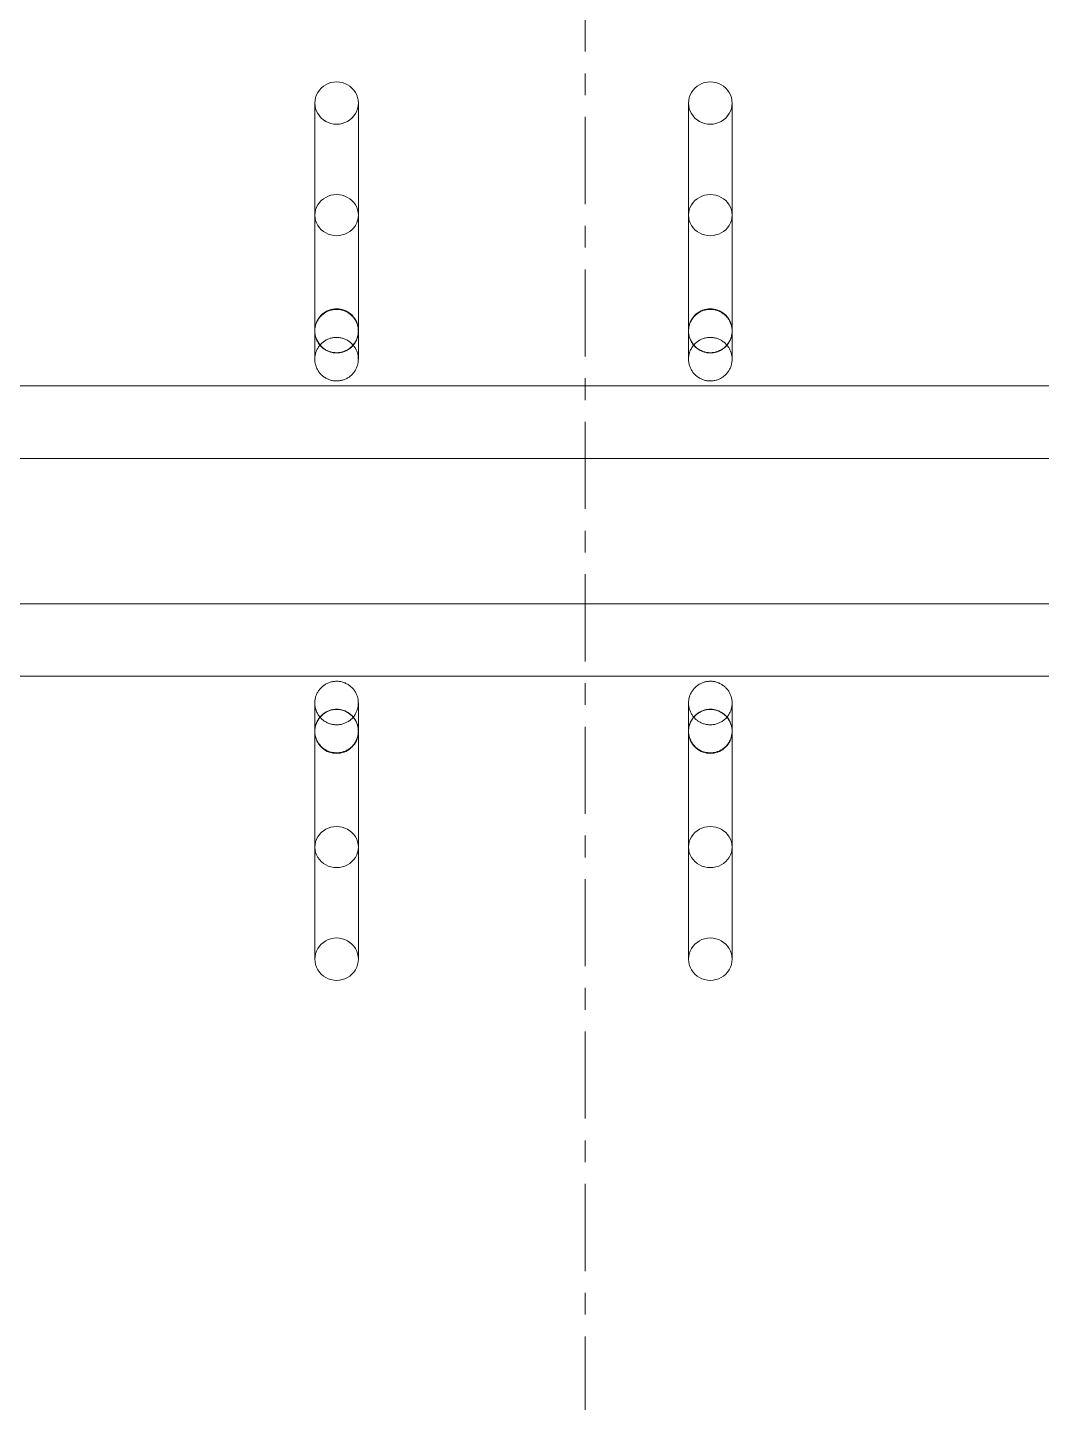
# Model space of a CAD drawing. Header units: millimetres. Extents: x -32954 to 151739, y -65671 to 56243.
# Drawn here: x -8126.8 to -7987.1, y -509.2 to -319.8 of the extents above; entities that cross this region are included whole.
import ezdxf

# ---------------------------------------------------------------- set-up
doc = ezdxf.new("R2010")
doc.units = ezdxf.units.MM
doc.linetypes.add('ADSK_Линия сетки', pattern=[21, 12, -3, 3, -3])
doc.layers.add('M-EQPM', color=7, linetype='Continuous', lineweight=9)
doc.layers.add('Оси', color=7, linetype='Continuous', lineweight=9)

# ---------------------------------------------------------------- blocks, each defined once
blk = doc.blocks.new('М90_Вешалка гардеробная - М90_2_Вешалка гардеробная 38 крючков-8001155-О_ТХ_01')
at = {"layer": 'M-EQPM'}
for p, q in [((437.14, 59.49), (437.14, 57.21)), ((443.14, 57.21), (443.14, 59.49)), ((488.62, 59.49), (488.62, 57.21)), ((494.62, 57.21), (494.62, 59.49)), ((980, 20.52), (-980, 20.52)), ((-980, 20.52), (980, 20.52)), ((980, 20.52), (-980, 20.52)), ((-980, 20.52), (980, 20.52)), ((980, 10.52), (-980, 10.52)), ((-980, 10.52), (980, 10.52)), ((-980, -9.48), (980, -9.48)), ((-980, -9.48), (980, -9.48)), ((-980, -19.48), (980, -19.48)), ((-980, -19.48), (980, -19.48)), ((-980, -19.48), (980, -19.48)), ((-980, -19.48), (980, -19.48)), ((437.14, -56.17), (437.14, -58.45)), ((443.14, -58.45), (443.14, -56.17)), ((488.62, -56.17), (488.62, -58.45)), ((494.62, -58.45), (494.62, -56.17))]:
    blk.add_line(p, q, dxfattribs=at)
at = {"layer": 'M-EQPM', "flags": 128}
for points in [[(437.14, 28.06), (437.14, 28.08), (437.14, 28.11), (437.14, 28.17), (437.14, 28.25), (437.14, 28.36), (437.14, 28.49), (437.14, 28.64), (437.14, 28.81), (437.14, 29.01), (437.14, 29.23), (437.14, 29.47), (437.14, 29.73), (437.14, 30.02), (437.14, 30.32), (437.14, 30.64), (437.14, 30.99), (437.14, 31.35), (437.14, 31.73), (437.14, 32.13), (437.14, 32.54), (437.14, 32.97), (437.14, 33.42), (437.14, 33.88), (437.14, 34.36), (437.14, 34.85), (437.14, 35.35), (437.14, 35.87), (437.14, 36.4), (437.14, 36.93), (437.14, 37.48), (437.14, 38.03), (437.14, 38.6), (437.14, 39.17), (437.14, 39.74), (437.14, 40.32), (437.14, 40.9), (437.14, 41.49), (437.14, 42.08), (437.14, 42.67), (437.14, 43.26), (437.14, 43.85), (437.14, 44.44), (437.14, 45.02), (437.14, 45.61), (437.14, 46.18), (437.14, 46.76), (437.14, 47.32), (437.14, 47.88), (437.14, 48.43), (437.14, 48.97), (437.14, 49.51), (437.14, 50.03), (437.14, 50.54), (437.14, 51.04), (437.14, 51.52), (437.14, 51.99), (437.14, 52.45), (437.14, 52.89), (437.14, 53.31), (437.14, 53.72), (437.14, 54.11), (437.14, 54.48), (437.14, 54.83), (437.14, 55.17), (437.14, 55.48), (437.14, 55.78), (437.14, 56.05), (437.14, 56.3), (437.14, 56.53), (437.14, 56.74), (437.14, 56.93), (437.14, 57.09), (437.14, 57.21)], [(443.14, 57.21), (443.14, 57.06), (443.14, 56.89), (443.14, 56.7), (443.14, 56.49), (443.14, 56.25), (443.14, 56), (443.14, 55.72), (443.14, 55.42), (443.14, 55.1), (443.14, 54.76), (443.14, 54.41), (443.14, 54.03), (443.14, 53.64), (443.14, 53.23), (443.14, 52.8), (443.14, 52.36), (443.14, 51.9), (443.14, 51.42), (443.14, 50.94), (443.14, 50.44), (443.14, 49.92), (443.14, 49.4), (443.14, 48.87), (443.14, 48.32), (443.14, 47.77), (443.14, 47.21), (443.14, 46.64), (443.14, 46.07), (443.14, 45.49), (443.14, 44.91), (443.14, 44.32), (443.14, 43.73), (443.14, 43.14), (443.14, 42.55), (443.14, 41.96), (443.14, 41.37), (443.14, 40.79), (443.14, 40.2), (443.14, 39.62), (443.14, 39.05), (443.14, 38.48), (443.14, 37.92), (443.14, 37.37), (443.14, 36.82), (443.14, 36.29), (443.14, 35.76), (443.14, 35.25), (443.14, 34.75), (443.14, 34.26), (443.14, 33.79), (443.14, 33.33), (443.14, 32.89), (443.14, 32.46), (443.14, 32.04), (443.14, 31.65), (443.14, 31.27), (443.14, 30.91), (443.14, 30.58), (443.14, 30.26), (443.14, 29.96), (443.14, 29.68), (443.14, 29.42), (443.14, 29.18), (443.14, 28.97), (443.14, 28.78), (443.14, 28.61), (443.14, 28.46), (443.14, 28.33), (443.14, 28.23), (443.14, 28.16), (443.14, 28.1), (443.14, 28.07), (443.14, 28.06)], [(488.62, 28.06), (488.62, 28.08), (488.62, 28.11), (488.62, 28.17), (488.62, 28.25), (488.62, 28.36), (488.62, 28.49), (488.62, 28.64), (488.62, 28.81), (488.62, 29.01), (488.62, 29.23), (488.62, 29.47), (488.62, 29.73), (488.62, 30.02), (488.62, 30.32), (488.62, 30.64), (488.62, 30.99), (488.62, 31.35), (488.62, 31.73), (488.62, 32.13), (488.62, 32.54), (488.62, 32.97), (488.62, 33.42), (488.62, 33.88), (488.62, 34.36), (488.62, 34.85), (488.62, 35.35), (488.62, 35.87), (488.62, 36.4), (488.62, 36.93), (488.62, 37.48), (488.62, 38.03), (488.62, 38.6), (488.62, 39.17), (488.62, 39.74), (488.62, 40.32), (488.62, 40.9), (488.62, 41.49), (488.62, 42.08), (488.62, 42.67), (488.62, 43.26), (488.62, 43.85), (488.62, 44.44), (488.62, 45.02), (488.62, 45.61), (488.62, 46.18), (488.62, 46.76), (488.62, 47.32), (488.62, 47.88), (488.62, 48.43), (488.62, 48.97), (488.62, 49.51), (488.62, 50.03), (488.62, 50.54), (488.62, 51.04), (488.62, 51.52), (488.62, 51.99), (488.62, 52.45), (488.62, 52.89), (488.62, 53.31), (488.62, 53.72), (488.62, 54.11), (488.62, 54.48), (488.62, 54.83), (488.62, 55.17), (488.62, 55.48), (488.62, 55.78), (488.62, 56.05), (488.62, 56.3), (488.62, 56.53), (488.62, 56.74), (488.62, 56.93), (488.62, 57.09), (488.62, 57.21)], [(494.62, 57.21), (494.62, 57.06), (494.62, 56.89), (494.62, 56.7), (494.62, 56.49), (494.62, 56.25), (494.62, 56), (494.62, 55.72), (494.62, 55.42), (494.62, 55.1), (494.62, 54.76), (494.62, 54.41), (494.62, 54.03), (494.62, 53.64), (494.62, 53.23), (494.62, 52.8), (494.62, 52.36), (494.62, 51.9), (494.62, 51.42), (494.62, 50.94), (494.62, 50.44), (494.62, 49.92), (494.62, 49.4), (494.62, 48.87), (494.62, 48.32), (494.62, 47.77), (494.62, 47.21), (494.62, 46.64), (494.62, 46.07), (494.62, 45.49), (494.62, 44.91), (494.62, 44.32), (494.62, 43.73), (494.62, 43.14), (494.62, 42.55), (494.62, 41.96), (494.62, 41.37), (494.62, 40.79), (494.62, 40.2), (494.62, 39.62), (494.62, 39.05), (494.62, 38.48), (494.62, 37.92), (494.62, 37.37), (494.62, 36.82), (494.62, 36.29), (494.62, 35.76), (494.62, 35.25), (494.62, 34.75), (494.62, 34.26), (494.62, 33.79), (494.62, 33.33), (494.62, 32.89), (494.62, 32.46), (494.62, 32.04), (494.62, 31.65), (494.62, 31.27), (494.62, 30.91), (494.62, 30.58), (494.62, 30.26), (494.62, 29.96), (494.62, 29.68), (494.62, 29.42), (494.62, 29.18), (494.62, 28.97), (494.62, 28.78), (494.62, 28.61), (494.62, 28.46), (494.62, 28.33), (494.62, 28.23), (494.62, 28.16), (494.62, 28.1), (494.62, 28.07), (494.62, 28.06)], [(437.14, 44.05), (437.14, 39.66), (437.14, 35.81), (437.14, 32.51), (437.14, 29.75), (437.14, 27.54), (437.14, 25.89), (437.14, 24.79), (437.14, 24.26), (437.14, 24.2)], [(443.14, 24.2), (443.14, 24.48), (443.14, 25.32), (443.14, 26.72), (443.14, 28.68), (443.14, 31.19), (443.14, 34.25), (443.14, 37.86), (443.14, 42), (443.14, 44.05)], [(488.62, 44.05), (488.62, 39.66), (488.62, 35.81), (488.62, 32.51), (488.62, 29.75), (488.62, 27.54), (488.62, 25.89), (488.62, 24.79), (488.62, 24.26), (488.62, 24.2)], [(494.62, 24.2), (494.62, 24.48), (494.62, 25.32), (494.62, 26.72), (494.62, 28.68), (494.62, 31.19), (494.62, 34.25), (494.62, 37.86), (494.62, 42), (494.62, 44.05)], [(437.14, 28.06), (437.14, 28.18), (437.14, 28.3), (437.16, 28.42), (437.17, 28.54), (437.19, 28.66), (437.22, 28.78), (437.25, 28.89), (437.29, 29.01), (437.33, 29.12), (437.37, 29.23), (437.42, 29.34), (437.47, 29.45), (437.53, 29.55), (437.59, 29.66), (437.66, 29.76), (437.73, 29.86), (437.8, 29.95), (437.88, 30.04), (437.96, 30.13), (438.05, 30.22), (438.13, 30.3), (438.22, 30.38), (438.32, 30.45), (438.41, 30.52), (438.51, 30.59), (438.62, 30.65), (438.72, 30.71), (438.83, 30.76), (438.94, 30.81), (439.05, 30.86), (439.16, 30.9), (439.27, 30.94), (439.39, 30.97), (439.51, 31), (439.63, 31.02), (439.74, 31.04), (439.86, 31.05), (439.98, 31.06), (440.1, 31.06), (440.14, 31.06)], [(440.14, 31.06), (440.26, 31.06), (440.37, 31.05), (440.49, 31.04), (440.61, 31.03), (440.73, 31), (440.85, 30.98), (440.96, 30.95), (441.08, 30.91), (441.19, 30.87), (441.3, 30.83), (441.41, 30.78), (441.52, 30.72), (441.63, 30.67), (441.73, 30.61), (441.83, 30.54), (441.93, 30.47), (442.02, 30.4), (442.11, 30.32), (442.2, 30.24), (442.29, 30.15), (442.37, 30.07), (442.45, 29.97), (442.52, 29.88), (442.59, 29.78), (442.66, 29.68), (442.72, 29.58), (442.78, 29.48), (442.84, 29.37), (442.89, 29.26), (442.93, 29.15), (442.97, 29.04), (443.01, 28.92), (443.04, 28.81), (443.07, 28.69), (443.09, 28.57), (443.11, 28.45), (443.12, 28.34), (443.13, 28.22), (443.13, 28.1), (443.14, 28.06)], [(488.62, 28.06), (488.62, 28.18), (488.63, 28.3), (488.64, 28.42), (488.66, 28.54), (488.68, 28.66), (488.71, 28.78), (488.74, 28.89), (488.77, 29.01), (488.81, 29.12), (488.86, 29.23), (488.91, 29.34), (488.96, 29.45), (489.02, 29.55), (489.08, 29.66), (489.15, 29.76), (489.22, 29.86), (489.29, 29.95), (489.37, 30.04), (489.45, 30.13), (489.53, 30.22), (489.62, 30.3), (489.71, 30.38), (489.8, 30.45), (489.9, 30.52), (490, 30.59), (490.1, 30.65), (490.21, 30.71), (490.31, 30.76), (490.42, 30.81), (490.53, 30.86), (490.65, 30.9), (490.76, 30.94), (490.88, 30.97), (490.99, 31), (491.11, 31.02), (491.23, 31.04), (491.35, 31.05), (491.47, 31.06), (491.59, 31.06), (491.62, 31.06)], [(491.62, 31.06), (491.74, 31.06), (491.86, 31.05), (491.98, 31.04), (492.1, 31.03), (492.22, 31), (492.33, 30.98), (492.45, 30.95), (492.57, 30.91), (492.68, 30.87), (492.79, 30.83), (492.9, 30.78), (493.01, 30.72), (493.11, 30.67), (493.22, 30.61), (493.32, 30.54), (493.41, 30.47), (493.51, 30.4), (493.6, 30.32), (493.69, 30.24), (493.77, 30.15), (493.86, 30.07), (493.93, 29.97), (494.01, 29.88), (494.08, 29.78), (494.15, 29.68), (494.21, 29.58), (494.27, 29.48), (494.32, 29.37), (494.37, 29.26), (494.42, 29.15), (494.46, 29.04), (494.5, 28.92), (494.53, 28.81), (494.56, 28.69), (494.58, 28.57), (494.6, 28.45), (494.61, 28.34), (494.62, 28.22), (494.62, 28.1), (494.62, 28.06)], [(437.14, 28.12), (437.14, 28.08), (437.14, 28.06)], [(437.14, 24.2), (437.14, 24.48), (437.14, 25.32), (437.14, 26.72), (437.14, 28.12)], [(440.14, 25.06), (440.02, 25.07), (439.9, 25.07), (439.78, 25.09), (439.66, 25.1), (439.54, 25.12), (439.42, 25.15), (439.31, 25.18), (439.19, 25.22), (439.08, 25.26), (438.97, 25.3), (438.86, 25.35), (438.75, 25.4), (438.64, 25.46), (438.54, 25.52), (438.44, 25.59), (438.34, 25.66), (438.25, 25.73), (438.16, 25.81), (438.07, 25.89), (437.98, 25.97), (437.9, 26.06), (437.82, 26.15), (437.75, 26.25), (437.68, 26.34), (437.61, 26.44), (437.55, 26.54), (437.49, 26.65), (437.43, 26.76), (437.38, 26.87), (437.34, 26.98), (437.3, 27.09), (437.26, 27.2), (437.23, 27.32), (437.2, 27.44), (437.18, 27.55), (437.16, 27.67), (437.15, 27.79), (437.14, 27.91), (437.14, 28.03), (437.14, 28.06)], [(437.14, 24.2), (437.14, 24.32), (437.14, 24.44), (437.16, 24.56), (437.17, 24.68), (437.19, 24.8), (437.22, 24.92), (437.25, 25.03), (437.29, 25.15), (437.33, 25.26), (437.37, 25.37), (437.42, 25.48), (437.47, 25.59), (437.53, 25.69), (437.59, 25.8), (437.66, 25.9), (437.73, 25.99), (437.8, 26.09), (437.88, 26.18), (437.96, 26.27), (438.05, 26.35), (438.13, 26.44), (438.22, 26.51), (438.32, 26.59), (438.41, 26.66), (438.51, 26.73), (438.62, 26.79), (438.72, 26.85), (438.83, 26.9), (438.94, 26.95), (439.05, 27), (439.16, 27.04), (439.27, 27.08), (439.39, 27.11), (439.51, 27.14), (439.63, 27.16), (439.74, 27.18), (439.86, 27.19), (439.98, 27.2), (440.1, 27.2), (440.14, 27.2)], [(443.14, 28.06), (443.13, 27.94), (443.13, 27.82), (443.11, 27.7), (443.1, 27.59), (443.08, 27.47), (443.05, 27.35), (443.02, 27.23), (442.98, 27.12), (442.94, 27.01), (442.9, 26.9), (442.85, 26.79), (442.8, 26.68), (442.74, 26.57), (442.68, 26.47), (442.61, 26.37), (442.54, 26.27), (442.47, 26.18), (442.39, 26.09), (442.31, 26), (442.23, 25.91), (442.14, 25.83), (442.05, 25.75), (441.95, 25.68), (441.86, 25.61), (441.76, 25.54), (441.65, 25.48), (441.55, 25.42), (441.44, 25.36), (441.33, 25.31), (441.22, 25.27), (441.11, 25.23), (441, 25.19), (440.88, 25.16), (440.76, 25.13), (440.65, 25.11), (440.53, 25.09), (440.41, 25.08), (440.29, 25.07), (440.17, 25.06), (440.14, 25.06)], [(440.14, 27.2), (440.26, 27.2), (440.37, 27.19), (440.49, 27.18), (440.61, 27.16), (440.73, 27.14), (440.85, 27.12), (440.96, 27.09), (441.08, 27.05), (441.19, 27.01), (441.3, 26.97), (441.41, 26.92), (441.52, 26.86), (441.63, 26.81), (441.73, 26.74), (441.83, 26.68), (441.93, 26.61), (442.02, 26.54), (442.11, 26.46), (442.2, 26.38), (442.29, 26.29), (442.37, 26.2), (442.45, 26.11), (442.52, 26.02), (442.59, 25.92), (442.66, 25.82), (442.72, 25.72), (442.78, 25.62), (442.84, 25.51), (442.89, 25.4), (442.93, 25.29), (442.97, 25.18), (443.01, 25.06), (443.04, 24.95), (443.07, 24.83), (443.09, 24.71), (443.11, 24.59), (443.12, 24.47), (443.13, 24.35), (443.13, 24.23), (443.14, 24.2)], [(443.14, 28.06), (443.14, 28.08), (443.14, 28.11), (443.14, 28.12)], [(443.14, 28.12), (443.14, 26.31), (443.14, 25.05), (443.14, 24.36), (443.14, 24.2)], [(488.62, 28.12), (488.62, 28.08), (488.62, 28.06)], [(488.62, 24.2), (488.62, 24.48), (488.62, 25.32), (488.62, 26.72), (488.62, 28.12)], [(491.62, 25.06), (491.5, 25.07), (491.38, 25.07), (491.26, 25.09), (491.14, 25.1), (491.03, 25.12), (490.91, 25.15), (490.79, 25.18), (490.68, 25.22), (490.56, 25.26), (490.45, 25.3), (490.34, 25.35), (490.24, 25.4), (490.13, 25.46), (490.03, 25.52), (489.93, 25.59), (489.83, 25.66), (489.74, 25.73), (489.64, 25.81), (489.55, 25.89), (489.47, 25.97), (489.39, 26.06), (489.31, 26.15), (489.23, 26.25), (489.16, 26.34), (489.1, 26.44), (489.03, 26.54), (488.98, 26.65), (488.92, 26.76), (488.87, 26.87), (488.83, 26.98), (488.78, 27.09), (488.75, 27.2), (488.72, 27.32), (488.69, 27.44), (488.67, 27.55), (488.65, 27.67), (488.63, 27.79), (488.63, 27.91), (488.62, 28.03), (488.62, 28.06)], [(488.62, 24.2), (488.62, 24.32), (488.63, 24.44), (488.64, 24.56), (488.66, 24.68), (488.68, 24.8), (488.71, 24.92), (488.74, 25.03), (488.77, 25.15), (488.81, 25.26), (488.86, 25.37), (488.91, 25.48), (488.96, 25.59), (489.02, 25.69), (489.08, 25.8), (489.15, 25.9), (489.22, 25.99), (489.29, 26.09), (489.37, 26.18), (489.45, 26.27), (489.53, 26.35), (489.62, 26.44), (489.71, 26.51), (489.8, 26.59), (489.9, 26.66), (490, 26.73), (490.1, 26.79), (490.21, 26.85), (490.31, 26.9), (490.42, 26.95), (490.53, 27), (490.65, 27.04), (490.76, 27.08), (490.88, 27.11), (490.99, 27.14), (491.11, 27.16), (491.23, 27.18), (491.35, 27.19), (491.47, 27.2), (491.59, 27.2), (491.62, 27.2)], [(494.62, 28.06), (494.62, 27.94), (494.61, 27.82), (494.6, 27.7), (494.58, 27.59), (494.56, 27.47), (494.54, 27.35), (494.5, 27.23), (494.47, 27.12), (494.43, 27.01), (494.38, 26.9), (494.34, 26.79), (494.28, 26.68), (494.23, 26.57), (494.16, 26.47), (494.1, 26.37), (494.03, 26.27), (493.95, 26.18), (493.88, 26.09), (493.8, 26), (493.71, 25.91), (493.62, 25.83), (493.53, 25.75), (493.44, 25.68), (493.34, 25.61), (493.24, 25.54), (493.14, 25.48), (493.04, 25.42), (492.93, 25.36), (492.82, 25.31), (492.71, 25.27), (492.6, 25.23), (492.48, 25.19), (492.37, 25.16), (492.25, 25.13), (492.13, 25.11), (492.01, 25.09), (491.89, 25.08), (491.77, 25.07), (491.65, 25.06), (491.62, 25.06)], [(491.62, 27.2), (491.74, 27.2), (491.86, 27.19), (491.98, 27.18), (492.1, 27.16), (492.22, 27.14), (492.33, 27.12), (492.45, 27.09), (492.57, 27.05), (492.68, 27.01), (492.79, 26.97), (492.9, 26.92), (493.01, 26.86), (493.11, 26.81), (493.22, 26.74), (493.32, 26.68), (493.41, 26.61), (493.51, 26.54), (493.6, 26.46), (493.69, 26.38), (493.77, 26.29), (493.86, 26.2), (493.93, 26.11), (494.01, 26.02), (494.08, 25.92), (494.15, 25.82), (494.21, 25.72), (494.27, 25.62), (494.32, 25.51), (494.37, 25.4), (494.42, 25.29), (494.46, 25.18), (494.5, 25.06), (494.53, 24.95), (494.56, 24.83), (494.58, 24.71), (494.6, 24.59), (494.61, 24.47), (494.62, 24.35), (494.62, 24.23), (494.62, 24.2)], [(494.62, 28.06), (494.62, 28.08), (494.62, 28.11), (494.62, 28.12)], [(494.62, 28.12), (494.62, 26.31), (494.62, 25.05), (494.62, 24.36), (494.62, 24.2)], [(440.14, 21.2), (440.02, 21.2), (439.9, 21.21), (439.78, 21.22), (439.66, 21.24), (439.54, 21.26), (439.42, 21.29), (439.31, 21.32), (439.19, 21.35), (439.08, 21.39), (438.97, 21.44), (438.86, 21.49), (438.75, 21.54), (438.64, 21.6), (438.54, 21.66), (438.44, 21.73), (438.34, 21.8), (438.25, 21.87), (438.16, 21.95), (438.07, 22.03), (437.98, 22.11), (437.9, 22.2), (437.82, 22.29), (437.75, 22.38), (437.68, 22.48), (437.61, 22.58), (437.55, 22.68), (437.49, 22.79), (437.43, 22.9), (437.38, 23), (437.34, 23.12), (437.3, 23.23), (437.26, 23.34), (437.23, 23.46), (437.2, 23.57), (437.18, 23.69), (437.16, 23.81), (437.15, 23.93), (437.14, 24.05), (437.14, 24.17), (437.14, 24.2)], [(443.14, 24.2), (443.13, 24.08), (443.13, 23.96), (443.11, 23.84), (443.1, 23.72), (443.08, 23.61), (443.05, 23.49), (443.02, 23.37), (442.98, 23.26), (442.94, 23.15), (442.9, 23.03), (442.85, 22.92), (442.8, 22.82), (442.74, 22.71), (442.68, 22.61), (442.61, 22.51), (442.54, 22.41), (442.47, 22.32), (442.39, 22.22), (442.31, 22.14), (442.23, 22.05), (442.14, 21.97), (442.05, 21.89), (441.95, 21.82), (441.86, 21.74), (441.76, 21.68), (441.65, 21.62), (441.55, 21.56), (441.44, 21.5), (441.33, 21.45), (441.22, 21.41), (441.11, 21.36), (441, 21.33), (440.88, 21.3), (440.76, 21.27), (440.65, 21.25), (440.53, 21.23), (440.41, 21.21), (440.29, 21.21), (440.17, 21.2), (440.14, 21.2)], [(491.62, 21.2), (491.5, 21.2), (491.38, 21.21), (491.26, 21.22), (491.14, 21.24), (491.03, 21.26), (490.91, 21.29), (490.79, 21.32), (490.68, 21.35), (490.56, 21.39), (490.45, 21.44), (490.34, 21.49), (490.24, 21.54), (490.13, 21.6), (490.03, 21.66), (489.93, 21.73), (489.83, 21.8), (489.74, 21.87), (489.64, 21.95), (489.55, 22.03), (489.47, 22.11), (489.39, 22.2), (489.31, 22.29), (489.23, 22.38), (489.16, 22.48), (489.1, 22.58), (489.03, 22.68), (488.98, 22.79), (488.92, 22.9), (488.87, 23), (488.83, 23.12), (488.78, 23.23), (488.75, 23.34), (488.72, 23.46), (488.69, 23.57), (488.67, 23.69), (488.65, 23.81), (488.63, 23.93), (488.63, 24.05), (488.62, 24.17), (488.62, 24.2)], [(494.62, 24.2), (494.62, 24.08), (494.61, 23.96), (494.6, 23.84), (494.58, 23.72), (494.56, 23.61), (494.54, 23.49), (494.5, 23.37), (494.47, 23.26), (494.43, 23.15), (494.38, 23.03), (494.34, 22.92), (494.28, 22.82), (494.23, 22.71), (494.16, 22.61), (494.1, 22.51), (494.03, 22.41), (493.95, 22.32), (493.88, 22.22), (493.8, 22.14), (493.71, 22.05), (493.62, 21.97), (493.53, 21.89), (493.44, 21.82), (493.34, 21.74), (493.24, 21.68), (493.14, 21.62), (493.04, 21.56), (492.93, 21.5), (492.82, 21.45), (492.71, 21.41), (492.6, 21.36), (492.48, 21.33), (492.37, 21.3), (492.25, 21.27), (492.13, 21.25), (492.01, 21.23), (491.89, 21.21), (491.77, 21.21), (491.65, 21.2), (491.62, 21.2)], [(437.14, -23.16), (437.14, -23.04), (437.14, -22.92), (437.16, -22.8), (437.17, -22.69), (437.19, -22.57), (437.22, -22.45), (437.25, -22.33), (437.29, -22.22), (437.33, -22.11), (437.37, -22), (437.42, -21.89), (437.47, -21.78), (437.53, -21.67), (437.59, -21.57), (437.66, -21.47), (437.73, -21.37), (437.8, -21.28), (437.88, -21.19), (437.96, -21.1), (438.05, -21.01), (438.13, -20.93), (438.22, -20.85), (438.32, -20.78), (438.41, -20.71), (438.51, -20.64), (438.62, -20.58), (438.72, -20.52), (438.83, -20.46), (438.94, -20.41), (439.05, -20.37), (439.16, -20.33), (439.27, -20.29), (439.39, -20.26), (439.51, -20.23), (439.63, -20.21), (439.74, -20.19), (439.86, -20.18), (439.98, -20.17), (440.1, -20.16), (440.14, -20.16)], [(440.14, -20.16), (440.26, -20.17), (440.37, -20.17), (440.49, -20.19), (440.61, -20.2), (440.73, -20.22), (440.85, -20.25), (440.96, -20.28), (441.08, -20.32), (441.19, -20.36), (441.3, -20.4), (441.41, -20.45), (441.52, -20.5), (441.63, -20.56), (441.73, -20.62), (441.83, -20.69), (441.93, -20.76), (442.02, -20.83), (442.11, -20.91), (442.2, -20.99), (442.29, -21.07), (442.37, -21.16), (442.45, -21.25), (442.52, -21.35), (442.59, -21.44), (442.66, -21.54), (442.72, -21.65), (442.78, -21.75), (442.84, -21.86), (442.89, -21.97), (442.93, -22.08), (442.97, -22.19), (443.01, -22.3), (443.04, -22.42), (443.07, -22.54), (443.09, -22.65), (443.11, -22.77), (443.12, -22.89), (443.13, -23.01), (443.13, -23.13), (443.14, -23.16)], [(488.62, -23.16), (488.62, -23.04), (488.63, -22.92), (488.64, -22.8), (488.66, -22.69), (488.68, -22.57), (488.71, -22.45), (488.74, -22.33), (488.77, -22.22), (488.81, -22.11), (488.86, -22), (488.91, -21.89), (488.96, -21.78), (489.02, -21.67), (489.08, -21.57), (489.15, -21.47), (489.22, -21.37), (489.29, -21.28), (489.37, -21.19), (489.45, -21.1), (489.53, -21.01), (489.62, -20.93), (489.71, -20.85), (489.8, -20.78), (489.9, -20.71), (490, -20.64), (490.1, -20.58), (490.21, -20.52), (490.31, -20.46), (490.42, -20.41), (490.53, -20.37), (490.65, -20.33), (490.76, -20.29), (490.88, -20.26), (490.99, -20.23), (491.11, -20.21), (491.23, -20.19), (491.35, -20.18), (491.47, -20.17), (491.59, -20.16), (491.62, -20.16)], [(491.62, -20.16), (491.74, -20.17), (491.86, -20.17), (491.98, -20.19), (492.1, -20.2), (492.22, -20.22), (492.33, -20.25), (492.45, -20.28), (492.57, -20.32), (492.68, -20.36), (492.79, -20.4), (492.9, -20.45), (493.01, -20.5), (493.11, -20.56), (493.22, -20.62), (493.32, -20.69), (493.41, -20.76), (493.51, -20.83), (493.6, -20.91), (493.69, -20.99), (493.77, -21.07), (493.86, -21.16), (493.93, -21.25), (494.01, -21.35), (494.08, -21.44), (494.15, -21.54), (494.21, -21.65), (494.27, -21.75), (494.32, -21.86), (494.37, -21.97), (494.42, -22.08), (494.46, -22.19), (494.5, -22.3), (494.53, -22.42), (494.56, -22.54), (494.58, -22.65), (494.6, -22.77), (494.61, -22.89), (494.62, -23.01), (494.62, -23.13), (494.62, -23.16)], [(440.14, -26.16), (440.02, -26.16), (439.9, -26.15), (439.78, -26.14), (439.66, -26.13), (439.54, -26.1), (439.42, -26.08), (439.31, -26.05), (439.19, -26.01), (439.08, -25.97), (438.97, -25.93), (438.86, -25.88), (438.75, -25.82), (438.64, -25.77), (438.54, -25.71), (438.44, -25.64), (438.34, -25.57), (438.25, -25.5), (438.16, -25.42), (438.07, -25.34), (437.98, -25.25), (437.9, -25.17), (437.82, -25.08), (437.75, -24.98), (437.68, -24.88), (437.61, -24.78), (437.55, -24.68), (437.49, -24.58), (437.43, -24.47), (437.38, -24.36), (437.34, -24.25), (437.3, -24.14), (437.26, -24.02), (437.23, -23.91), (437.2, -23.79), (437.18, -23.67), (437.16, -23.56), (437.15, -23.44), (437.14, -23.32), (437.14, -23.2), (437.14, -23.16)], [(437.14, -27.08), (437.14, -25.27), (437.14, -24.01), (437.14, -23.32), (437.14, -23.16)], [(437.14, -23.16), (437.14, -23.44), (437.14, -24.29), (437.14, -25.69), (437.14, -27.64), (437.14, -30.15), (437.14, -33.21), (437.14, -36.82), (437.14, -40.96), (437.14, -43.01)], [(437.14, -27.02), (437.14, -26.9), (437.14, -26.79), (437.16, -26.67), (437.17, -26.55), (437.19, -26.43), (437.22, -26.31), (437.25, -26.2), (437.29, -26.08), (437.33, -25.97), (437.37, -25.86), (437.42, -25.75), (437.47, -25.64), (437.53, -25.53), (437.59, -25.43), (437.66, -25.33), (437.73, -25.23), (437.8, -25.14), (437.88, -25.05), (437.96, -24.96), (438.05, -24.87), (438.13, -24.79), (438.22, -24.71), (438.32, -24.64), (438.41, -24.57), (438.51, -24.5), (438.62, -24.44), (438.72, -24.38), (438.83, -24.32), (438.94, -24.27), (439.05, -24.23), (439.16, -24.19), (439.27, -24.15), (439.39, -24.12), (439.51, -24.09), (439.63, -24.07), (439.74, -24.05), (439.86, -24.04), (439.98, -24.03), (440.1, -24.03), (440.14, -24.02)], [(443.14, -23.16), (443.13, -23.28), (443.13, -23.4), (443.11, -23.52), (443.1, -23.64), (443.08, -23.76), (443.05, -23.88), (443.02, -23.99), (442.98, -24.11), (442.94, -24.22), (442.9, -24.33), (442.85, -24.44), (442.8, -24.55), (442.74, -24.65), (442.68, -24.76), (442.61, -24.86), (442.54, -24.96), (442.47, -25.05), (442.39, -25.14), (442.31, -25.23), (442.23, -25.32), (442.14, -25.4), (442.05, -25.48), (441.95, -25.55), (441.86, -25.62), (441.76, -25.69), (441.65, -25.75), (441.55, -25.81), (441.44, -25.86), (441.33, -25.91), (441.22, -25.96), (441.11, -26), (441, -26.04), (440.88, -26.07), (440.76, -26.1), (440.65, -26.12), (440.53, -26.14), (440.41, -26.15), (440.29, -26.16), (440.17, -26.16), (440.14, -26.16)], [(440.14, -24.02), (440.26, -24.03), (440.37, -24.03), (440.49, -24.05), (440.61, -24.06), (440.73, -24.08), (440.85, -24.11), (440.96, -24.14), (441.08, -24.18), (441.19, -24.22), (441.3, -24.26), (441.41, -24.31), (441.52, -24.36), (441.63, -24.42), (441.73, -24.48), (441.83, -24.55), (441.93, -24.62), (442.02, -24.69), (442.11, -24.77), (442.2, -24.85), (442.29, -24.93), (442.37, -25.02), (442.45, -25.11), (442.52, -25.21), (442.59, -25.3), (442.66, -25.4), (442.72, -25.51), (442.78, -25.61), (442.84, -25.72), (442.89, -25.83), (442.93, -25.94), (442.97, -26.05), (443.01, -26.16), (443.04, -26.28), (443.07, -26.4), (443.09, -26.52), (443.11, -26.63), (443.12, -26.75), (443.13, -26.87), (443.13, -26.99), (443.14, -27.02)], [(443.14, -43.01), (443.14, -38.62), (443.14, -34.77), (443.14, -31.47), (443.14, -28.71), (443.14, -26.5), (443.14, -24.85), (443.14, -23.75), (443.14, -23.22), (443.14, -23.16)], [(443.14, -23.16), (443.14, -23.44), (443.14, -24.29), (443.14, -25.69), (443.14, -27.08)], [(491.62, -26.16), (491.5, -26.16), (491.38, -26.15), (491.26, -26.14), (491.14, -26.13), (491.03, -26.1), (490.91, -26.08), (490.79, -26.05), (490.68, -26.01), (490.56, -25.97), (490.45, -25.93), (490.34, -25.88), (490.24, -25.82), (490.13, -25.77), (490.03, -25.71), (489.93, -25.64), (489.83, -25.57), (489.74, -25.5), (489.64, -25.42), (489.55, -25.34), (489.47, -25.25), (489.39, -25.17), (489.31, -25.08), (489.23, -24.98), (489.16, -24.88), (489.1, -24.78), (489.03, -24.68), (488.98, -24.58), (488.92, -24.47), (488.87, -24.36), (488.83, -24.25), (488.78, -24.14), (488.75, -24.02), (488.72, -23.91), (488.69, -23.79), (488.67, -23.67), (488.65, -23.56), (488.63, -23.44), (488.63, -23.32), (488.62, -23.2), (488.62, -23.16)], [(488.62, -27.08), (488.62, -25.27), (488.62, -24.01), (488.62, -23.32), (488.62, -23.16)], [(488.62, -23.16), (488.62, -23.44), (488.62, -24.29), (488.62, -25.69), (488.62, -27.64), (488.62, -30.15), (488.62, -33.21), (488.62, -36.82), (488.62, -40.96), (488.62, -43.01)], [(488.62, -27.02), (488.62, -26.9), (488.63, -26.79), (488.64, -26.67), (488.66, -26.55), (488.68, -26.43), (488.71, -26.31), (488.74, -26.2), (488.77, -26.08), (488.81, -25.97), (488.86, -25.86), (488.91, -25.75), (488.96, -25.64), (489.02, -25.53), (489.08, -25.43), (489.15, -25.33), (489.22, -25.23), (489.29, -25.14), (489.37, -25.05), (489.45, -24.96), (489.53, -24.87), (489.62, -24.79), (489.71, -24.71), (489.8, -24.64), (489.9, -24.57), (490, -24.5), (490.1, -24.44), (490.21, -24.38), (490.31, -24.32), (490.42, -24.27), (490.53, -24.23), (490.65, -24.19), (490.76, -24.15), (490.88, -24.12), (490.99, -24.09), (491.11, -24.07), (491.23, -24.05), (491.35, -24.04), (491.47, -24.03), (491.59, -24.03), (491.62, -24.02)], [(494.62, -23.16), (494.62, -23.28), (494.61, -23.4), (494.6, -23.52), (494.58, -23.64), (494.56, -23.76), (494.54, -23.88), (494.5, -23.99), (494.47, -24.11), (494.43, -24.22), (494.38, -24.33), (494.34, -24.44), (494.28, -24.55), (494.23, -24.65), (494.16, -24.76), (494.1, -24.86), (494.03, -24.96), (493.95, -25.05), (493.88, -25.14), (493.8, -25.23), (493.71, -25.32), (493.62, -25.4), (493.53, -25.48), (493.44, -25.55), (493.34, -25.62), (493.24, -25.69), (493.14, -25.75), (493.04, -25.81), (492.93, -25.86), (492.82, -25.91), (492.71, -25.96), (492.6, -26), (492.48, -26.04), (492.37, -26.07), (492.25, -26.1), (492.13, -26.12), (492.01, -26.14), (491.89, -26.15), (491.77, -26.16), (491.65, -26.16), (491.62, -26.16)], [(491.62, -24.02), (491.74, -24.03), (491.86, -24.03), (491.98, -24.05), (492.1, -24.06), (492.22, -24.08), (492.33, -24.11), (492.45, -24.14), (492.57, -24.18), (492.68, -24.22), (492.79, -24.26), (492.9, -24.31), (493.01, -24.36), (493.11, -24.42), (493.22, -24.48), (493.32, -24.55), (493.41, -24.62), (493.51, -24.69), (493.6, -24.77), (493.69, -24.85), (493.77, -24.93), (493.86, -25.02), (493.93, -25.11), (494.01, -25.21), (494.08, -25.3), (494.15, -25.4), (494.21, -25.51), (494.27, -25.61), (494.32, -25.72), (494.37, -25.83), (494.42, -25.94), (494.46, -26.05), (494.5, -26.16), (494.53, -26.28), (494.56, -26.4), (494.58, -26.52), (494.6, -26.63), (494.61, -26.75), (494.62, -26.87), (494.62, -26.99), (494.62, -27.02)], [(494.62, -43.01), (494.62, -38.62), (494.62, -34.77), (494.62, -31.47), (494.62, -28.71), (494.62, -26.5), (494.62, -24.85), (494.62, -23.75), (494.62, -23.22), (494.62, -23.16)], [(494.62, -23.16), (494.62, -23.44), (494.62, -24.29), (494.62, -25.69), (494.62, -27.08)], [(440.14, -30.02), (440.02, -30.02), (439.9, -30.02), (439.78, -30), (439.66, -29.99), (439.54, -29.97), (439.42, -29.94), (439.31, -29.91), (439.19, -29.87), (439.08, -29.83), (438.97, -29.79), (438.86, -29.74), (438.75, -29.69), (438.64, -29.63), (438.54, -29.57), (438.44, -29.5), (438.34, -29.43), (438.25, -29.36), (438.16, -29.28), (438.07, -29.2), (437.98, -29.12), (437.9, -29.03), (437.82, -28.94), (437.75, -28.84), (437.68, -28.75), (437.61, -28.65), (437.55, -28.54), (437.49, -28.44), (437.43, -28.33), (437.38, -28.22), (437.34, -28.11), (437.3, -28), (437.26, -27.89), (437.23, -27.77), (437.2, -27.65), (437.18, -27.53), (437.16, -27.42), (437.15, -27.3), (437.14, -27.18), (437.14, -27.06), (437.14, -27.02)], [(437.14, -56.17), (437.14, -56.02), (437.14, -55.86), (437.14, -55.66), (437.14, -55.45), (437.14, -55.22), (437.14, -54.96), (437.14, -54.68), (437.14, -54.38), (437.14, -54.06), (437.14, -53.73), (437.14, -53.37), (437.14, -52.99), (437.14, -52.6), (437.14, -52.19), (437.14, -51.76), (437.14, -51.32), (437.14, -50.86), (437.14, -50.38), (437.14, -49.9), (437.14, -49.4), (437.14, -48.88), (437.14, -48.36), (437.14, -47.83), (437.14, -47.28), (437.14, -46.73), (437.14, -46.17), (437.14, -45.6), (437.14, -45.03), (437.14, -44.45), (437.14, -43.87), (437.14, -43.28), (437.14, -42.69), (437.14, -42.1), (437.14, -41.51), (437.14, -40.92), (437.14, -40.33), (437.14, -39.75), (437.14, -39.16), (437.14, -38.58), (437.14, -38.01), (437.14, -37.44), (437.14, -36.88), (437.14, -36.33), (437.14, -35.79), (437.14, -35.25), (437.14, -34.73), (437.14, -34.21), (437.14, -33.71), (437.14, -33.22), (437.14, -32.75), (437.14, -32.29), (437.14, -31.85), (437.14, -31.42), (437.14, -31.01), (437.14, -30.61), (437.14, -30.23), (437.14, -29.88), (437.14, -29.54), (437.14, -29.22), (437.14, -28.92), (437.14, -28.64), (437.14, -28.38), (437.14, -28.14), (437.14, -27.93), (437.14, -27.74), (437.14, -27.57), (437.14, -27.42), (437.14, -27.3), (437.14, -27.19), (437.14, -27.12), (437.14, -27.06), (437.14, -27.03), (437.14, -27.02)], [(437.14, -27.02), (437.14, -27.04), (437.14, -27.07), (437.14, -27.08)], [(443.14, -27.02), (443.13, -27.14), (443.13, -27.26), (443.11, -27.38), (443.1, -27.5), (443.08, -27.62), (443.05, -27.74), (443.02, -27.85), (442.98, -27.97), (442.94, -28.08), (442.9, -28.19), (442.85, -28.3), (442.8, -28.41), (442.74, -28.52), (442.68, -28.62), (442.61, -28.72), (442.54, -28.82), (442.47, -28.91), (442.39, -29), (442.31, -29.09), (442.23, -29.18), (442.14, -29.26), (442.05, -29.34), (441.95, -29.41), (441.86, -29.48), (441.76, -29.55), (441.65, -29.61), (441.55, -29.67), (441.44, -29.73), (441.33, -29.78), (441.22, -29.82), (441.11, -29.86), (441, -29.9), (440.88, -29.93), (440.76, -29.96), (440.65, -29.98), (440.53, -30), (440.41, -30.01), (440.29, -30.02), (440.17, -30.02), (440.14, -30.02)], [(443.14, -27.02), (443.14, -27.04), (443.14, -27.07), (443.14, -27.13), (443.14, -27.21), (443.14, -27.32), (443.14, -27.45), (443.14, -27.6), (443.14, -27.77), (443.14, -27.97), (443.14, -28.19), (443.14, -28.43), (443.14, -28.69), (443.14, -28.98), (443.14, -29.28), (443.14, -29.6), (443.14, -29.95), (443.14, -30.31), (443.14, -30.69), (443.14, -31.09), (443.14, -31.5), (443.14, -31.94), (443.14, -32.38), (443.14, -32.85), (443.14, -33.32), (443.14, -33.81), (443.14, -34.32), (443.14, -34.83), (443.14, -35.36), (443.14, -35.89), (443.14, -36.44), (443.14, -37), (443.14, -37.56), (443.14, -38.13), (443.14, -38.7), (443.14, -39.28), (443.14, -39.87), (443.14, -40.45), (443.14, -41.04), (443.14, -41.63), (443.14, -42.22), (443.14, -42.81), (443.14, -43.4), (443.14, -43.99), (443.14, -44.57), (443.14, -45.15), (443.14, -45.72), (443.14, -46.28), (443.14, -46.84), (443.14, -47.39), (443.14, -47.94), (443.14, -48.47), (443.14, -48.99), (443.14, -49.5), (443.14, -50), (443.14, -50.48), (443.14, -50.95), (443.14, -51.41), (443.14, -51.85), (443.14, -52.27), (443.14, -52.68), (443.14, -53.07), (443.14, -53.44), (443.14, -53.8), (443.14, -54.13), (443.14, -54.44), (443.14, -54.74), (443.14, -55.01), (443.14, -55.26), (443.14, -55.5), (443.14, -55.7), (443.14, -55.89), (443.14, -56.06), (443.14, -56.17)], [(443.14, -27.08), (443.14, -27.04), (443.14, -27.03)], [(491.62, -30.02), (491.5, -30.02), (491.38, -30.02), (491.26, -30), (491.14, -29.99), (491.03, -29.97), (490.91, -29.94), (490.79, -29.91), (490.68, -29.87), (490.56, -29.83), (490.45, -29.79), (490.34, -29.74), (490.24, -29.69), (490.13, -29.63), (490.03, -29.57), (489.93, -29.5), (489.83, -29.43), (489.74, -29.36), (489.64, -29.28), (489.55, -29.2), (489.47, -29.12), (489.39, -29.03), (489.31, -28.94), (489.23, -28.84), (489.16, -28.75), (489.1, -28.65), (489.03, -28.54), (488.98, -28.44), (488.92, -28.33), (488.87, -28.22), (488.83, -28.11), (488.78, -28), (488.75, -27.89), (488.72, -27.77), (488.69, -27.65), (488.67, -27.53), (488.65, -27.42), (488.63, -27.3), (488.63, -27.18), (488.62, -27.06), (488.62, -27.02)], [(488.62, -56.17), (488.62, -56.02), (488.62, -55.86), (488.62, -55.66), (488.62, -55.45), (488.62, -55.22), (488.62, -54.96), (488.62, -54.68), (488.62, -54.38), (488.62, -54.06), (488.62, -53.73), (488.62, -53.37), (488.62, -52.99), (488.62, -52.6), (488.62, -52.19), (488.62, -51.76), (488.62, -51.32), (488.62, -50.86), (488.62, -50.38), (488.62, -49.9), (488.62, -49.4), (488.62, -48.88), (488.62, -48.36), (488.62, -47.83), (488.62, -47.28), (488.62, -46.73), (488.62, -46.17), (488.62, -45.6), (488.62, -45.03), (488.62, -44.45), (488.62, -43.87), (488.62, -43.28), (488.62, -42.69), (488.62, -42.1), (488.62, -41.51), (488.62, -40.92), (488.62, -40.33), (488.62, -39.75), (488.62, -39.16), (488.62, -38.58), (488.62, -38.01), (488.62, -37.44), (488.62, -36.88), (488.62, -36.33), (488.62, -35.79), (488.62, -35.25), (488.62, -34.73), (488.62, -34.21), (488.62, -33.71), (488.62, -33.22), (488.62, -32.75), (488.62, -32.29), (488.62, -31.85), (488.62, -31.42), (488.62, -31.01), (488.62, -30.61), (488.62, -30.23), (488.62, -29.88), (488.62, -29.54), (488.62, -29.22), (488.62, -28.92), (488.62, -28.64), (488.62, -28.38), (488.62, -28.14), (488.62, -27.93), (488.62, -27.74), (488.62, -27.57), (488.62, -27.42), (488.62, -27.3), (488.62, -27.19), (488.62, -27.12), (488.62, -27.06), (488.62, -27.03), (488.62, -27.02)], [(488.62, -27.02), (488.62, -27.04), (488.62, -27.07), (488.62, -27.08)], [(494.62, -27.02), (494.62, -27.14), (494.61, -27.26), (494.6, -27.38), (494.58, -27.5), (494.56, -27.62), (494.54, -27.74), (494.5, -27.85), (494.47, -27.97), (494.43, -28.08), (494.38, -28.19), (494.34, -28.3), (494.28, -28.41), (494.23, -28.52), (494.16, -28.62), (494.1, -28.72), (494.03, -28.82), (493.95, -28.91), (493.88, -29), (493.8, -29.09), (493.71, -29.18), (493.62, -29.26), (493.53, -29.34), (493.44, -29.41), (493.34, -29.48), (493.24, -29.55), (493.14, -29.61), (493.04, -29.67), (492.93, -29.73), (492.82, -29.78), (492.71, -29.82), (492.6, -29.86), (492.48, -29.9), (492.37, -29.93), (492.25, -29.96), (492.13, -29.98), (492.01, -30), (491.89, -30.01), (491.77, -30.02), (491.65, -30.02), (491.62, -30.02)], [(494.62, -27.02), (494.62, -27.04), (494.62, -27.07), (494.62, -27.13), (494.62, -27.21), (494.62, -27.32), (494.62, -27.45), (494.62, -27.6), (494.62, -27.77), (494.62, -27.97), (494.62, -28.19), (494.62, -28.43), (494.62, -28.69), (494.62, -28.98), (494.62, -29.28), (494.62, -29.6), (494.62, -29.95), (494.62, -30.31), (494.62, -30.69), (494.62, -31.09), (494.62, -31.5), (494.62, -31.94), (494.62, -32.38), (494.62, -32.85), (494.62, -33.32), (494.62, -33.81), (494.62, -34.32), (494.62, -34.83), (494.62, -35.36), (494.62, -35.89), (494.62, -36.44), (494.62, -37), (494.62, -37.56), (494.62, -38.13), (494.62, -38.7), (494.62, -39.28), (494.62, -39.87), (494.62, -40.45), (494.62, -41.04), (494.62, -41.63), (494.62, -42.22), (494.62, -42.81), (494.62, -43.4), (494.62, -43.99), (494.62, -44.57), (494.62, -45.15), (494.62, -45.72), (494.62, -46.28), (494.62, -46.84), (494.62, -47.39), (494.62, -47.94), (494.62, -48.47), (494.62, -48.99), (494.62, -49.5), (494.62, -50), (494.62, -50.48), (494.62, -50.95), (494.62, -51.41), (494.62, -51.85), (494.62, -52.27), (494.62, -52.68), (494.62, -53.07), (494.62, -53.44), (494.62, -53.8), (494.62, -54.13), (494.62, -54.44), (494.62, -54.74), (494.62, -55.01), (494.62, -55.26), (494.62, -55.5), (494.62, -55.7), (494.62, -55.89), (494.62, -56.06), (494.62, -56.17)], [(494.62, -27.08), (494.62, -27.04), (494.62, -27.03)]]:
    blk.add_lwpolyline(points, dxfattribs=at)
at = {"layer": 'M-EQPM'}
for centre, ratio, start_param, end_param in [((440.14, 59.49), 0.973737, 4.712389, 7.853982), ((440.14, 59.49), 0.973737, 1.570796, 4.712389), ((491.62, 59.49), 0.973737, 4.712389, 7.853982), ((491.62, 59.49), 0.973737, 1.570796, 4.712389), ((440.14, 44.05), 0.943394, 4.712389, 7.853982), ((440.14, 44.05), 0.943394, 1.570796, 4.712389), ((491.62, 44.05), 0.943394, 4.712389, 7.853982), ((491.62, 44.05), 0.943394, 1.570796, 4.712389), ((440.14, -43.01), 0.943394, 4.712389, 7.853982), ((440.14, -43.01), 0.943394, 1.570796, 4.712389), ((491.62, -43.01), 0.943394, 4.712389, 7.853982), ((491.62, -43.01), 0.943394, 1.570796, 4.712389), ((440.14, -58.45), 0.973737, 4.712389, 7.853982), ((440.14, -58.45), 0.973737, 1.570796, 4.712389), ((491.62, -58.45), 0.973737, 4.712389, 7.853982), ((491.62, -58.45), 0.973737, 1.570796, 4.712389)]:
    blk.add_ellipse(centre, major_axis=(-3, 0), ratio=ratio, start_param=start_param, end_param=end_param, dxfattribs=at)
for points in [[(440.14, 25.1), (439.78, 25.1), (439.08, 25.23), (438.16, 25.76), (437.48, 26.59), (437.12, 27.59), (437.12, 28.65), (437.48, 29.66), (438.16, 30.48), (439.08, 31.02), (439.78, 31.14), (440.14, 31.14)], [(440.14, 31.14), (440.49, 31.14), (441.19, 31.02), (442.11, 30.48), (442.79, 29.66), (443.15, 28.65), (443.15, 27.59), (442.79, 26.58), (442.11, 25.76), (441.19, 25.23), (440.49, 25.1), (440.14, 25.1)], [(491.62, 25.1), (491.27, 25.1), (490.57, 25.23), (489.65, 25.76), (488.97, 26.59), (488.61, 27.59), (488.61, 28.65), (488.97, 29.66), (489.65, 30.48), (490.57, 31.02), (491.27, 31.14), (491.62, 31.14)], [(491.62, 31.14), (491.97, 31.14), (492.67, 31.02), (493.59, 30.48), (494.27, 29.66), (494.64, 28.65), (494.64, 27.59), (494.28, 26.58), (493.6, 25.76), (492.67, 25.23), (491.97, 25.1), (491.62, 25.1)], [(440.14, -30.1), (439.78, -30.1), (439.08, -29.98), (438.16, -29.44), (437.48, -28.62), (437.12, -27.61), (437.12, -26.55), (437.48, -25.55), (438.16, -24.73), (439.08, -24.19), (439.78, -24.06), (440.14, -24.06)], [(440.14, -24.06), (440.49, -24.06), (441.19, -24.19), (442.11, -24.72), (442.79, -25.55), (443.15, -26.55), (443.15, -27.62), (442.79, -28.62), (442.11, -29.44), (441.19, -29.98), (440.49, -30.1), (440.14, -30.1)], [(491.62, -30.1), (491.27, -30.1), (490.57, -29.98), (489.65, -29.44), (488.97, -28.62), (488.61, -27.61), (488.61, -26.55), (488.97, -25.55), (489.65, -24.73), (490.57, -24.19), (491.27, -24.06), (491.62, -24.06)], [(491.62, -24.06), (491.97, -24.06), (492.67, -24.19), (493.59, -24.72), (494.28, -25.55), (494.64, -26.55), (494.64, -27.62), (494.27, -28.62), (493.59, -29.44), (492.67, -29.98), (491.97, -30.1), (491.62, -30.1)]]:
    blk.add_open_spline(points, degree=3, dxfattribs=at)

msp = doc.modelspace()

# ---------------------------------------------------------------- linework, layer by layer
at = {"layer": 'Оси', "linetype": 'ADSK_Линия сетки'}
msp.add_line((-8050, 4287.86), (-8050, -14500), dxfattribs=at)

# ---------------------------------------------------------------- block references
at = {"layer": 'M-EQPM'}
msp.add_blockref('М90_Вешалка гардеробная - М90_2_Вешалка гардеробная 38 крючков-8001155-О_ТХ_01', (-8524.38, -389.72), dxfattribs=at)

doc.saveas('drawing.dxf')
